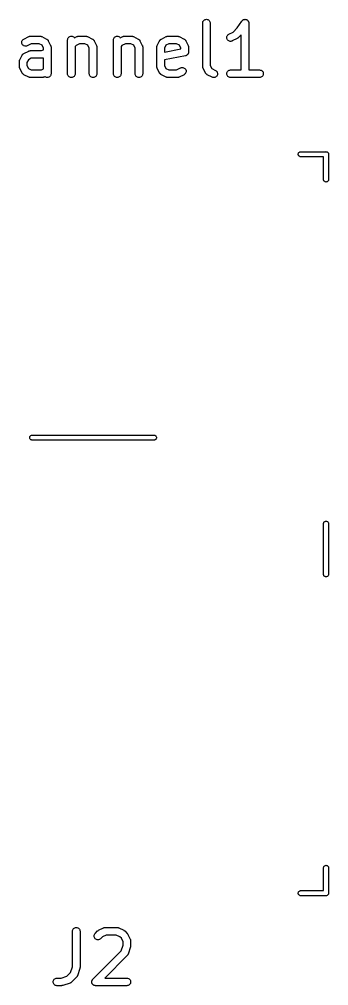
# Model space of a CAD drawing. Extents: x 1.7 to 15.2, y -6.8 to -1.3.
# Drawn here: x 2.693 to 2.933, y -6.803 to -6.052 of the extents above; entities that cross this region are included whole.
import ezdxf

# ---------------------------------------------------------------- set-up
doc = ezdxf.new("R2010")
doc.units = 0
doc.header["$MEASUREMENT"] = 0
doc.layers.add('BLACK', color=7, linetype='CONTINUOUS')

msp = doc.modelspace()

# ---------------------------------------------------------------- linework, layer by layer
at = {"layer": 'BLACK', "linetype": 'CONTINUOUS'}
for p, q in [((2.83516, -6.05449), (2.83523, -6.05392)), ((2.83516, -6.05453), (2.83516, -6.05449)), ((2.83516, -6.08828), (2.83516, -6.05453)), ((2.83523, -6.05392), (2.8354, -6.05337)), ((2.8354, -6.05337), (2.83568, -6.05287)), ((2.83568, -6.05287), (2.83605, -6.05242)), ((2.83605, -6.05242), (2.8365, -6.05206)), ((2.8365, -6.05206), (2.83701, -6.0518)), ((2.83701, -6.0518), (2.83756, -6.05163)), ((2.83756, -6.05163), (2.83813, -6.05158)), ((2.83813, -6.05158), (2.83871, -6.05164)), ((2.83871, -6.05164), (2.83926, -6.05181)), ((2.83926, -6.05181), (2.83977, -6.05209)), ((2.83977, -6.05209), (2.84021, -6.05245)), ((2.84021, -6.05245), (2.84057, -6.0529)), ((2.84057, -6.0529), (2.84084, -6.05341)), ((2.84084, -6.05341), (2.84101, -6.05396)), ((2.84101, -6.05396), (2.84107, -6.05453)), ((2.84107, -6.05453), (2.84107, -6.08758)), ((2.85886, -6.06148), (2.86207, -6.05828)), ((2.86207, -6.05828), (2.86565, -6.0529)), ((2.86565, -6.0529), (2.86567, -6.05287)), ((2.86567, -6.05287), (2.86568, -6.05286)), ((2.86567, -6.05287), (2.86567, -6.05287)), ((2.86567, -6.05287), (2.86567, -6.05287)), ((2.86568, -6.05286), (2.86586, -6.05265)), ((2.86586, -6.05265), (2.86604, -6.05242)), ((2.86604, -6.05242), (2.86605, -6.05242)), ((2.86605, -6.05242), (2.86627, -6.05224)), ((2.86605, -6.05242), (2.86605, -6.05242)), ((2.86627, -6.05224), (2.86649, -6.05206)), ((2.86649, -6.05206), (2.8665, -6.05206)), ((2.8665, -6.05206), (2.86676, -6.05193)), ((2.8665, -6.05206), (2.8665, -6.05206)), ((2.86676, -6.05193), (2.867, -6.0518)), ((2.867, -6.0518), (2.86701, -6.0518)), ((2.86701, -6.0518), (2.86727, -6.05172)), ((2.86701, -6.0518), (2.86701, -6.0518)), ((2.86727, -6.05172), (2.86756, -6.05163)), ((2.86756, -6.05163), (2.86783, -6.05161)), ((2.86756, -6.05163), (2.86756, -6.05163)), ((2.86756, -6.05163), (2.86756, -6.05163)), ((2.86783, -6.05161), (2.86813, -6.05158)), ((2.86813, -6.05158), (2.86814, -6.05158)), ((2.86813, -6.05158), (2.86813, -6.05158)), ((2.86814, -6.05158), (2.86842, -6.05161)), ((2.86842, -6.05161), (2.8687, -6.05164)), ((2.8687, -6.05164), (2.86871, -6.05164)), ((2.86871, -6.05164), (2.86871, -6.05164)), ((2.86871, -6.05164), (2.86898, -6.05173)), ((2.86898, -6.05173), (2.86925, -6.05181)), ((2.86925, -6.05181), (2.86926, -6.05181)), ((2.86926, -6.05181), (2.86926, -6.05181)), ((2.86926, -6.05181), (2.86949, -6.05194)), ((2.86949, -6.05194), (2.86976, -6.05209)), ((2.86976, -6.05209), (2.86976, -6.05209)), ((2.86976, -6.05209), (2.86977, -6.05209)), ((2.86977, -6.05209), (2.86997, -6.05226)), ((2.86997, -6.05226), (2.87021, -6.05245)), ((2.87021, -6.05245), (2.87021, -6.05246)), ((2.87021, -6.05246), (2.87021, -6.05246)), ((2.87021, -6.05246), (2.87038, -6.05267)), ((2.87038, -6.05267), (2.87057, -6.0529)), ((2.87057, -6.0529), (2.87057, -6.0529)), ((2.87057, -6.0529), (2.87057, -6.0529)), ((2.87057, -6.0529), (2.8707, -6.05315)), ((2.8707, -6.05315), (2.87084, -6.05341)), ((2.87084, -6.05341), (2.87084, -6.05341)), ((2.87084, -6.05341), (2.87084, -6.05341)), ((2.87084, -6.05341), (2.87092, -6.05367)), ((2.87092, -6.05367), (2.87101, -6.05396)), ((2.87101, -6.05396), (2.87101, -6.05396)), ((2.87101, -6.05396), (2.87101, -6.05397)), ((2.87101, -6.05397), (2.87104, -6.05425)), ((2.87104, -6.05425), (2.87106, -6.05453)), ((2.87106, -6.05453), (2.87106, -6.09095)), ((2.69619, -6.06689), (2.69994, -6.06502)), ((2.69994, -6.06502), (2.69997, -6.065)), ((2.69997, -6.065), (2.70005, -6.06497)), ((2.70005, -6.06497), (2.70013, -6.06493)), ((2.70013, -6.06493), (2.70032, -6.06487)), ((2.70032, -6.06487), (2.70051, -6.0648)), ((2.70051, -6.0648), (2.7006, -6.06479)), ((2.7006, -6.06479), (2.70068, -6.06476)), ((2.70068, -6.06476), (2.70088, -6.06474)), ((2.70088, -6.06474), (2.70108, -6.06471)), ((2.70108, -6.06471), (2.70117, -6.06471)), ((2.70117, -6.06471), (2.70126, -6.06471)), ((2.70126, -6.06471), (2.70876, -6.06471)), ((2.70876, -6.06471), (2.7088, -6.06471)), ((2.7088, -6.06471), (2.70888, -6.06472)), ((2.70888, -6.06472), (2.70897, -6.06471)), ((2.70897, -6.06471), (2.70917, -6.06475)), ((2.70917, -6.06475), (2.70937, -6.06477)), ((2.70937, -6.06477), (2.70945, -6.0648)), ((2.70945, -6.0648), (2.70954, -6.06481)), ((2.70954, -6.06481), (2.70973, -6.06488)), ((2.70973, -6.06488), (2.70992, -6.06494)), ((2.70992, -6.06494), (2.70999, -6.06499)), ((2.70999, -6.06499), (2.71008, -6.06502)), ((2.71008, -6.06502), (2.71383, -6.06689)), ((2.73069, -6.06599), (2.73106, -6.06555)), ((2.73106, -6.06555), (2.73151, -6.06519)), ((2.73151, -6.06519), (2.73202, -6.06492)), ((2.73202, -6.06492), (2.73257, -6.06476)), ((2.73257, -6.06476), (2.73315, -6.06471)), ((2.73315, -6.06471), (2.73372, -6.06477)), ((2.73372, -6.06477), (2.73427, -6.06494)), ((2.73427, -6.06494), (2.73478, -6.06521)), ((2.73478, -6.06521), (2.73522, -6.06558)), ((2.73522, -6.06558), (2.73554, -6.06596)), ((2.73554, -6.06596), (2.73743, -6.06502)), ((2.73743, -6.06502), (2.73747, -6.065)), ((2.73747, -6.065), (2.73755, -6.06497)), ((2.73755, -6.06497), (2.73763, -6.06493)), ((2.73763, -6.06493), (2.73782, -6.06487)), ((2.73782, -6.06487), (2.73801, -6.0648)), ((2.73801, -6.0648), (2.73809, -6.06479)), ((2.73809, -6.06479), (2.73818, -6.06476)), ((2.73818, -6.06476), (2.73838, -6.06474)), ((2.73838, -6.06474), (2.73858, -6.06471)), ((2.73858, -6.06471), (2.73866, -6.06471)), ((2.73866, -6.06471), (2.73875, -6.06471)), ((2.73875, -6.06471), (2.74438, -6.06471)), ((2.74438, -6.06471), (2.74442, -6.06471)), ((2.74442, -6.06471), (2.7445, -6.06472)), ((2.7445, -6.06472), (2.74459, -6.06471)), ((2.74459, -6.06471), (2.74479, -6.06475)), ((2.74479, -6.06475), (2.74499, -6.06477)), ((2.74499, -6.06477), (2.74507, -6.0648)), ((2.74507, -6.0648), (2.74516, -6.06481)), ((2.74516, -6.06481), (2.74535, -6.06488)), ((2.74535, -6.06488), (2.74554, -6.06494)), ((2.74554, -6.06494), (2.74562, -6.06499)), ((2.74562, -6.06499), (2.7457, -6.06502)), ((2.7457, -6.06502), (2.74945, -6.06689)), ((2.76631, -6.06599), (2.76668, -6.06555)), ((2.76668, -6.06555), (2.76713, -6.06519)), ((2.76713, -6.06519), (2.76764, -6.06492)), ((2.76764, -6.06492), (2.76819, -6.06476)), ((2.76819, -6.06476), (2.76877, -6.06471)), ((2.76877, -6.06471), (2.76934, -6.06477)), ((2.76934, -6.06477), (2.76989, -6.06494)), ((2.76989, -6.06494), (2.7704, -6.06521)), ((2.7704, -6.06521), (2.77084, -6.06558)), ((2.77084, -6.06558), (2.77116, -6.06596)), ((2.77116, -6.06596), (2.77305, -6.06502)), ((2.77305, -6.06502), (2.77309, -6.065)), ((2.77309, -6.065), (2.77317, -6.06497)), ((2.77317, -6.06497), (2.77325, -6.06493)), ((2.77325, -6.06493), (2.77344, -6.06487)), ((2.77344, -6.06487), (2.77363, -6.0648)), ((2.77363, -6.0648), (2.77372, -6.06479)), ((2.77372, -6.06479), (2.7738, -6.06476)), ((2.7738, -6.06476), (2.774, -6.06474)), ((2.774, -6.06474), (2.7742, -6.06471)), ((2.7742, -6.06471), (2.77429, -6.06471)), ((2.77429, -6.06471), (2.77437, -6.06471)), ((2.77437, -6.06471), (2.78, -6.06471)), ((2.78, -6.06471), (2.78004, -6.06471)), ((2.78004, -6.06471), (2.78012, -6.06472)), ((2.78012, -6.06472), (2.78021, -6.06471)), ((2.78021, -6.06471), (2.78041, -6.06475)), ((2.78041, -6.06475), (2.78061, -6.06477)), ((2.78061, -6.06477), (2.78069, -6.0648)), ((2.78069, -6.0648), (2.78078, -6.06481)), ((2.78078, -6.06481), (2.78097, -6.06488)), ((2.78097, -6.06488), (2.78116, -6.06494)), ((2.78116, -6.06494), (2.78124, -6.06499)), ((2.78124, -6.06499), (2.78132, -6.06502)), ((2.78132, -6.06502), (2.78507, -6.06689)), ((2.80305, -6.06689), (2.8068, -6.06502)), ((2.8068, -6.06502), (2.80683, -6.065)), ((2.80683, -6.065), (2.80692, -6.06497)), ((2.80692, -6.06497), (2.80699, -6.06493)), ((2.80699, -6.06493), (2.80719, -6.06487)), ((2.80719, -6.06487), (2.80738, -6.0648)), ((2.80738, -6.0648), (2.80746, -6.06479)), ((2.80746, -6.06479), (2.80754, -6.06476)), ((2.80754, -6.06476), (2.80775, -6.06474)), ((2.80775, -6.06474), (2.80794, -6.06471)), ((2.80794, -6.06471), (2.80803, -6.06471)), ((2.80803, -6.06471), (2.80812, -6.06471)), ((2.80812, -6.06471), (2.81562, -6.06471)), ((2.81562, -6.06471), (2.81566, -6.06471)), ((2.81566, -6.06471), (2.81574, -6.06472)), ((2.81574, -6.06472), (2.81583, -6.06471)), ((2.81583, -6.06471), (2.81603, -6.06475)), ((2.81603, -6.06475), (2.81623, -6.06477)), ((2.81623, -6.06477), (2.81631, -6.0648)), ((2.81631, -6.0648), (2.8164, -6.06481)), ((2.8164, -6.06481), (2.81659, -6.06488)), ((2.81659, -6.06488), (2.81678, -6.06494)), ((2.81678, -6.06494), (2.81686, -6.06499)), ((2.81686, -6.06499), (2.81694, -6.06502)), ((2.81694, -6.06502), (2.82069, -6.06689)), ((2.85392, -6.06598), (2.85393, -6.0654)), ((2.85393, -6.0654), (2.85406, -6.06484)), ((2.85406, -6.06484), (2.8543, -6.06431)), ((2.8543, -6.06431), (2.85463, -6.06384)), ((2.85463, -6.06384), (2.85505, -6.06345)), ((2.85505, -6.06345), (2.85554, -6.06314)), ((2.85554, -6.06314), (2.85886, -6.06148)), ((2.86516, -6.06354), (2.8627, -6.066)), ((2.86516, -6.09095), (2.86516, -6.06354)), ((2.69456, -6.06973), (2.69458, -6.06915)), ((2.69465, -6.0703), (2.69456, -6.06973)), ((2.69458, -6.06915), (2.69471, -6.06859)), ((2.69486, -6.07083), (2.69465, -6.0703)), ((2.69471, -6.06859), (2.69495, -6.06806)), ((2.69516, -6.07132), (2.69486, -6.07083)), ((2.69495, -6.06806), (2.69528, -6.06759)), ((2.69555, -6.07175), (2.69516, -6.07132)), ((2.69528, -6.06759), (2.6957, -6.0672)), ((2.69602, -6.07208), (2.69555, -6.07175)), ((2.6957, -6.0672), (2.69619, -6.06689)), ((2.69654, -6.07232), (2.69602, -6.07208)), ((2.6971, -6.07246), (2.69654, -6.07232)), ((2.69768, -6.07248), (2.6971, -6.07246)), ((2.69825, -6.07239), (2.69768, -6.07248)), ((2.69879, -6.07219), (2.69825, -6.07239)), ((2.69883, -6.07217), (2.69879, -6.07219)), ((2.70195, -6.07061), (2.69883, -6.07217)), ((2.70806, -6.07061), (2.70195, -6.07061)), ((2.7103, -6.07173), (2.70806, -6.07061)), ((2.71143, -6.07398), (2.7103, -6.07173)), ((2.71383, -6.06689), (2.71386, -6.06691)), ((2.71386, -6.06691), (2.71392, -6.06695)), ((2.71392, -6.06695), (2.71397, -6.06697)), ((2.71397, -6.06697), (2.71416, -6.0671)), ((2.71416, -6.0671), (2.71435, -6.06722)), ((2.71435, -6.06722), (2.71439, -6.06727)), ((2.71439, -6.06727), (2.71444, -6.06731)), ((2.71444, -6.06731), (2.7146, -6.06747)), ((2.7146, -6.06747), (2.71476, -6.06763)), ((2.71476, -6.06763), (2.7148, -6.06768)), ((2.7148, -6.06768), (2.71484, -6.06772)), ((2.71484, -6.06772), (2.71496, -6.06791)), ((2.71496, -6.06791), (2.71509, -6.0681)), ((2.71509, -6.0681), (2.71511, -6.06816)), ((2.71511, -6.06816), (2.71515, -6.06821)), ((2.71515, -6.06821), (2.71702, -6.07196)), ((2.71702, -6.07196), (2.71704, -6.072)), ((2.71704, -6.072), (2.71707, -6.07208)), ((2.71707, -6.07208), (2.71711, -6.07216)), ((2.71711, -6.07216), (2.71717, -6.07235)), ((2.71717, -6.07235), (2.71724, -6.07254)), ((2.71724, -6.07254), (2.71725, -6.07263)), ((2.71725, -6.07263), (2.71728, -6.07271)), ((2.71728, -6.07271), (2.7173, -6.07291)), ((2.7173, -6.07291), (2.71733, -6.07311)), ((2.71733, -6.07311), (2.71732, -6.0732)), ((2.71732, -6.0732), (2.71733, -6.07328)), ((2.71733, -6.07328), (2.71733, -6.0939)), ((2.73017, -6.06762), (2.73024, -6.06704)), ((2.73017, -6.06766), (2.73017, -6.06762)), ((2.73017, -6.0939), (2.73017, -6.06766)), ((2.73024, -6.06704), (2.73041, -6.06649)), ((2.73041, -6.06649), (2.73069, -6.06599)), ((2.73675, -6.07196), (2.73608, -6.07263)), ((2.73608, -6.07263), (2.73608, -6.0939)), ((2.73945, -6.07061), (2.73675, -6.07196)), ((2.74368, -6.07061), (2.73945, -6.07061)), ((2.74592, -6.07173), (2.74368, -6.07061)), ((2.74705, -6.07398), (2.74592, -6.07173)), ((2.74945, -6.06689), (2.74948, -6.06691)), ((2.74948, -6.06691), (2.74954, -6.06695)), ((2.74954, -6.06695), (2.74959, -6.06697)), ((2.74959, -6.06697), (2.74978, -6.0671)), ((2.74978, -6.0671), (2.74997, -6.06722)), ((2.74997, -6.06722), (2.75001, -6.06727)), ((2.75001, -6.06727), (2.75006, -6.06731)), ((2.75006, -6.06731), (2.75022, -6.06747)), ((2.75022, -6.06747), (2.75038, -6.06763)), ((2.75038, -6.06763), (2.75042, -6.06768)), ((2.75042, -6.06768), (2.75046, -6.06772)), ((2.75046, -6.06772), (2.75058, -6.06791)), ((2.75058, -6.06791), (2.75071, -6.0681)), ((2.75071, -6.0681), (2.75073, -6.06816)), ((2.75073, -6.06816), (2.75077, -6.06821)), ((2.75077, -6.06821), (2.75264, -6.07196)), ((2.75264, -6.07196), (2.75266, -6.072)), ((2.75266, -6.072), (2.75269, -6.07208)), ((2.75269, -6.07208), (2.75273, -6.07216)), ((2.75273, -6.07216), (2.75279, -6.07235)), ((2.75279, -6.07235), (2.75286, -6.07254)), ((2.75286, -6.07254), (2.75287, -6.07263)), ((2.75287, -6.07263), (2.7529, -6.07271)), ((2.7529, -6.07271), (2.75292, -6.07291)), ((2.75292, -6.07291), (2.75295, -6.07311)), ((2.75295, -6.07311), (2.75294, -6.0732)), ((2.75294, -6.0732), (2.75295, -6.07328)), ((2.75295, -6.07328), (2.75295, -6.0939)), ((2.76579, -6.06766), (2.7658, -6.06762)), ((2.76579, -6.0939), (2.76579, -6.06766)), ((2.7658, -6.06762), (2.76586, -6.06704)), ((2.76586, -6.06704), (2.76603, -6.06649)), ((2.76603, -6.06649), (2.76631, -6.06599)), ((2.77237, -6.07196), (2.7717, -6.07263)), ((2.7717, -6.07263), (2.7717, -6.0939)), ((2.77507, -6.07061), (2.77237, -6.07196)), ((2.7793, -6.07061), (2.77507, -6.07061)), ((2.78154, -6.07173), (2.7793, -6.07061)), ((2.78267, -6.07398), (2.78154, -6.07173)), ((2.78507, -6.06689), (2.7851, -6.06691)), ((2.7851, -6.06691), (2.78516, -6.06695)), ((2.78516, -6.06695), (2.78521, -6.06697)), ((2.78521, -6.06697), (2.7854, -6.0671)), ((2.7854, -6.0671), (2.78559, -6.06722)), ((2.78559, -6.06722), (2.78563, -6.06727)), ((2.78563, -6.06727), (2.78568, -6.06731)), ((2.78568, -6.06731), (2.78584, -6.06747)), ((2.78584, -6.06747), (2.786, -6.06763)), ((2.786, -6.06763), (2.78604, -6.06768)), ((2.78604, -6.06768), (2.78608, -6.06772)), ((2.78608, -6.06772), (2.7862, -6.06791)), ((2.7862, -6.06791), (2.78633, -6.0681)), ((2.78633, -6.0681), (2.78635, -6.06816)), ((2.78635, -6.06816), (2.78639, -6.06821)), ((2.78639, -6.06821), (2.78826, -6.07196)), ((2.78826, -6.07196), (2.78828, -6.072)), ((2.78828, -6.072), (2.78831, -6.07208)), ((2.78831, -6.07208), (2.78835, -6.07216)), ((2.78835, -6.07216), (2.78841, -6.07235)), ((2.78841, -6.07235), (2.78848, -6.07254)), ((2.78848, -6.07254), (2.78849, -6.07263)), ((2.78849, -6.07263), (2.78852, -6.07271)), ((2.78852, -6.07271), (2.78854, -6.07291)), ((2.78854, -6.07291), (2.78857, -6.07311)), ((2.78857, -6.07311), (2.78856, -6.0732)), ((2.78856, -6.0732), (2.78857, -6.07328)), ((2.78857, -6.07328), (2.78857, -6.0939)), ((2.79954, -6.07324), (2.79955, -6.07315)), ((2.79954, -6.07328), (2.79954, -6.07324)), ((2.79954, -6.08828), (2.79954, -6.07328)), ((2.79955, -6.07307), (2.79958, -6.07287)), ((2.79955, -6.07315), (2.79955, -6.07307)), ((2.79958, -6.07287), (2.79961, -6.07267)), ((2.79961, -6.07267), (2.79963, -6.07259)), ((2.79963, -6.07259), (2.79965, -6.0725)), ((2.79965, -6.0725), (2.79972, -6.07231)), ((2.79972, -6.07231), (2.79978, -6.07212)), ((2.79978, -6.07212), (2.79982, -6.07204)), ((2.79982, -6.07204), (2.79985, -6.07196)), ((2.79985, -6.07196), (2.80173, -6.06821)), ((2.80173, -6.06821), (2.80175, -6.06818)), ((2.80175, -6.06818), (2.80178, -6.06812)), ((2.80178, -6.06812), (2.80181, -6.06806)), ((2.80181, -6.06806), (2.80194, -6.06788)), ((2.80194, -6.06788), (2.80206, -6.06769)), ((2.80206, -6.06769), (2.8021, -6.06765)), ((2.8021, -6.06765), (2.80214, -6.06759)), ((2.80214, -6.06759), (2.8023, -6.06744)), ((2.8023, -6.06744), (2.80246, -6.06728)), ((2.80246, -6.06728), (2.80251, -6.06724)), ((2.80251, -6.06724), (2.80256, -6.0672)), ((2.80256, -6.0672), (2.80275, -6.06708)), ((2.80275, -6.06708), (2.80294, -6.06695)), ((2.80294, -6.06695), (2.80299, -6.06693)), ((2.80299, -6.06693), (2.80305, -6.06689)), ((2.80657, -6.07173), (2.80545, -6.07398)), ((2.80881, -6.07061), (2.80657, -6.07173)), ((2.81492, -6.07061), (2.80881, -6.07061)), ((2.81717, -6.07173), (2.81492, -6.07061)), ((2.81829, -6.07398), (2.81717, -6.07173)), ((2.82069, -6.06689), (2.82072, -6.06691)), ((2.82072, -6.06691), (2.82078, -6.06695)), ((2.82078, -6.06695), (2.82084, -6.06697)), ((2.82084, -6.06697), (2.82102, -6.0671)), ((2.82102, -6.0671), (2.82121, -6.06722)), ((2.82121, -6.06722), (2.82125, -6.06727)), ((2.82125, -6.06727), (2.8213, -6.06731)), ((2.8213, -6.06731), (2.82146, -6.06747)), ((2.82146, -6.06747), (2.82162, -6.06763)), ((2.82162, -6.06763), (2.82166, -6.06768)), ((2.82166, -6.06768), (2.8217, -6.06772)), ((2.8217, -6.06772), (2.82182, -6.06791)), ((2.82182, -6.06791), (2.82195, -6.0681)), ((2.82195, -6.0681), (2.82197, -6.06816)), ((2.82197, -6.06816), (2.82201, -6.06821)), ((2.82201, -6.06821), (2.82388, -6.07196)), ((2.82388, -6.07196), (2.8239, -6.072)), ((2.8239, -6.072), (2.82393, -6.07208)), ((2.82393, -6.07208), (2.82397, -6.07216)), ((2.82397, -6.07216), (2.82403, -6.07235)), ((2.82403, -6.07235), (2.8241, -6.07254)), ((2.8241, -6.07254), (2.82411, -6.07263)), ((2.82411, -6.07263), (2.82414, -6.07271)), ((2.82414, -6.07271), (2.82416, -6.07291)), ((2.82416, -6.07291), (2.82419, -6.07311)), ((2.82419, -6.07311), (2.82419, -6.0732)), ((2.82419, -6.0732), (2.82419, -6.07328)), ((2.82419, -6.07328), (2.82419, -6.07703)), ((2.85401, -6.06655), (2.85392, -6.06598)), ((2.85421, -6.06709), (2.85401, -6.06655)), ((2.85451, -6.06758), (2.85421, -6.06709)), ((2.85491, -6.068), (2.85451, -6.06758)), ((2.85537, -6.06833), (2.85491, -6.068)), ((2.8559, -6.06857), (2.85537, -6.06833)), ((2.85646, -6.06871), (2.8559, -6.06857)), ((2.85703, -6.06873), (2.85646, -6.06871)), ((2.8576, -6.06864), (2.85703, -6.06873)), ((2.85815, -6.06844), (2.8576, -6.06864)), ((2.85818, -6.06842), (2.85815, -6.06844)), ((2.86193, -6.06655), (2.85818, -6.06842)), ((2.86207, -6.06646), (2.86193, -6.06655)), ((2.86222, -6.06638), (2.86207, -6.06646)), ((2.86232, -6.06631), (2.86222, -6.06638)), ((2.86242, -6.06624), (2.86232, -6.06631)), ((2.86254, -6.06613), (2.86242, -6.06624)), ((2.86267, -6.06603), (2.86254, -6.06613)), ((2.8627, -6.066), (2.86267, -6.06603)), ((2.69299, -6.08321), (2.69487, -6.07946)), ((2.69487, -6.07946), (2.69488, -6.07942)), ((2.69488, -6.07942), (2.69492, -6.07937)), ((2.69492, -6.07937), (2.69495, -6.07931)), ((2.69495, -6.07931), (2.69508, -6.07913)), ((2.69508, -6.07913), (2.6952, -6.07894)), ((2.6952, -6.07894), (2.69524, -6.07889)), ((2.69524, -6.07889), (2.69528, -6.07884)), ((2.69528, -6.07884), (2.69544, -6.07869)), ((2.69544, -6.07869), (2.6956, -6.07853)), ((2.6956, -6.07853), (2.69565, -6.07849)), ((2.69565, -6.07849), (2.6957, -6.07845)), ((2.6957, -6.07845), (2.69589, -6.07833)), ((2.69589, -6.07833), (2.69607, -6.0782)), ((2.69607, -6.0782), (2.69613, -6.07817)), ((2.69613, -6.07817), (2.69619, -6.07814)), ((2.69619, -6.07814), (2.69994, -6.07627)), ((2.69994, -6.07627), (2.69997, -6.07625)), ((2.69997, -6.07625), (2.70005, -6.07622)), ((2.70005, -6.07622), (2.70013, -6.07618)), ((2.70013, -6.07618), (2.70032, -6.07612)), ((2.70032, -6.07612), (2.70051, -6.07605)), ((2.70051, -6.07605), (2.7006, -6.07604)), ((2.7006, -6.07604), (2.70068, -6.07601)), ((2.70068, -6.07601), (2.70088, -6.07599)), ((2.70088, -6.07599), (2.70108, -6.07596)), ((2.70108, -6.07596), (2.70117, -6.07596)), ((2.70117, -6.07596), (2.70126, -6.07595)), ((2.70126, -6.07595), (2.70993, -6.07595)), ((2.70993, -6.07595), (2.71143, -6.07521)), ((2.71143, -6.07521), (2.71143, -6.07398)), ((2.74705, -6.0939), (2.74705, -6.07398)), ((2.78267, -6.0939), (2.78267, -6.07398)), ((2.80545, -6.07398), (2.80545, -6.07718)), ((2.80545, -6.07718), (2.81829, -6.07461)), ((2.82182, -6.07993), (2.80545, -6.0832)), ((2.81829, -6.07461), (2.81829, -6.07398)), ((2.82208, -6.07985), (2.82182, -6.07993)), ((2.82235, -6.07977), (2.82208, -6.07985)), ((2.82236, -6.07976), (2.82235, -6.07977)), ((2.82237, -6.07976), (2.82236, -6.07976)), ((2.82261, -6.07963), (2.82237, -6.07976)), ((2.82286, -6.0795), (2.82261, -6.07963)), ((2.82287, -6.07949), (2.82286, -6.0795)), ((2.82288, -6.07949), (2.82287, -6.07949)), ((2.82309, -6.07931), (2.82288, -6.07949)), ((2.82331, -6.07914), (2.82309, -6.07931)), ((2.82332, -6.07913), (2.82331, -6.07914)), ((2.82333, -6.07912), (2.82332, -6.07913)), ((2.8235, -6.07891), (2.82333, -6.07912)), ((2.82368, -6.0787), (2.8235, -6.07891)), ((2.82369, -6.07868), (2.82368, -6.07869)), ((2.82368, -6.07869), (2.82368, -6.0787)), ((2.82382, -6.07844), (2.82369, -6.07868)), ((2.82396, -6.0782), (2.82382, -6.07844)), ((2.82397, -6.07817), (2.82396, -6.07818)), ((2.82396, -6.07818), (2.82396, -6.0782)), ((2.82405, -6.07791), (2.82397, -6.07817)), ((2.82413, -6.07765), (2.82405, -6.07791)), ((2.82416, -6.07735), (2.82413, -6.07762)), ((2.82413, -6.07762), (2.82413, -6.07763)), ((2.82413, -6.07763), (2.82413, -6.07765)), ((2.82419, -6.07707), (2.82416, -6.07735)), ((2.82419, -6.07703), (2.82419, -6.07705)), ((2.82419, -6.07705), (2.82419, -6.07705)), ((2.82419, -6.07705), (2.82419, -6.07705)), ((2.82419, -6.07705), (2.82419, -6.07707)), ((2.69268, -6.08449), (2.69269, -6.0844)), ((2.69268, -6.08453), (2.69268, -6.08449)), ((2.69268, -6.08828), (2.69268, -6.08453)), ((2.69269, -6.08837), (2.69268, -6.08828)), ((2.69268, -6.08845), (2.69269, -6.08837)), ((2.69269, -6.08432), (2.69272, -6.08412)), ((2.69269, -6.0844), (2.69269, -6.08432)), ((2.69272, -6.08412), (2.69274, -6.08392)), ((2.69274, -6.08392), (2.69277, -6.08383)), ((2.69277, -6.08383), (2.69278, -6.08375)), ((2.69278, -6.08375), (2.69286, -6.08356)), ((2.69286, -6.08356), (2.69292, -6.08337)), ((2.69292, -6.08337), (2.69296, -6.08329)), ((2.69296, -6.08329), (2.69299, -6.08321)), ((2.69971, -6.08298), (2.69858, -6.08523)), ((2.69858, -6.08523), (2.69858, -6.08758)), ((2.69858, -6.08758), (2.69971, -6.08983)), ((2.70195, -6.08186), (2.69971, -6.08298)), ((2.71063, -6.08186), (2.70195, -6.08186)), ((2.71072, -6.08185), (2.71063, -6.08186)), ((2.7108, -6.08185), (2.71072, -6.08185)), ((2.711, -6.08182), (2.7108, -6.08185)), ((2.7112, -6.0818), (2.711, -6.08182)), ((2.71129, -6.08178), (2.7112, -6.0818)), ((2.71137, -6.08176), (2.71129, -6.08178)), ((2.71143, -6.08174), (2.71137, -6.08176)), ((2.71143, -6.09021), (2.71143, -6.08174)), ((2.79955, -6.08837), (2.79954, -6.08828)), ((2.79955, -6.08845), (2.79955, -6.08837)), ((2.80545, -6.0832), (2.80545, -6.08758)), ((2.80545, -6.08758), (2.80657, -6.08983)), ((2.83517, -6.08837), (2.83516, -6.08828)), ((2.83517, -6.08845), (2.83517, -6.08837)), ((2.84107, -6.08758), (2.84219, -6.08983)), ((2.69272, -6.08865), (2.69268, -6.08845)), ((2.69274, -6.08885), (2.69272, -6.08865)), ((2.69276, -6.08894), (2.69274, -6.08885)), ((2.69277, -6.08902), (2.69276, -6.08894)), ((2.69284, -6.08921), (2.69277, -6.08902)), ((2.6929, -6.08941), (2.69284, -6.08921)), ((2.69294, -6.08948), (2.6929, -6.08941)), ((2.69297, -6.08956), (2.69294, -6.08948)), ((2.69299, -6.0896), (2.69297, -6.08956)), ((2.69487, -6.09335), (2.69299, -6.0896)), ((2.6949, -6.0934), (2.69487, -6.09335)), ((2.69492, -6.09346), (2.6949, -6.0934)), ((2.69505, -6.09365), (2.69492, -6.09346)), ((2.69517, -6.09384), (2.69505, -6.09365)), ((2.69522, -6.09388), (2.69517, -6.09384)), ((2.69525, -6.09394), (2.69522, -6.09388)), ((2.69541, -6.09409), (2.69525, -6.09394)), ((2.69557, -6.09426), (2.69541, -6.09409)), ((2.69562, -6.09429), (2.69557, -6.09426)), ((2.69567, -6.09434), (2.69562, -6.09429)), ((2.69585, -6.09446), (2.69567, -6.09434)), ((2.69604, -6.09459), (2.69585, -6.09446)), ((2.6961, -6.09462), (2.69604, -6.09459)), ((2.69615, -6.09465), (2.6961, -6.09462)), ((2.69619, -6.09467), (2.69615, -6.09465)), ((2.69994, -6.09655), (2.69619, -6.09467)), ((2.69971, -6.08983), (2.70195, -6.09095)), ((2.70195, -6.09095), (2.70993, -6.09095)), ((2.70993, -6.09095), (2.71143, -6.09021)), ((2.71682, -6.09557), (2.71645, -6.09601)), ((2.71709, -6.09507), (2.71682, -6.09557)), ((2.71727, -6.09452), (2.71709, -6.09507)), ((2.71733, -6.09395), (2.71727, -6.09452)), ((2.71733, -6.0939), (2.71733, -6.09395)), ((2.73023, -6.09448), (2.73017, -6.0939)), ((2.7304, -6.09503), (2.73023, -6.09448)), ((2.73067, -6.09554), (2.7304, -6.09503)), ((2.73103, -6.09599), (2.73067, -6.09554)), ((2.73556, -6.09557), (2.73519, -6.09601)), ((2.73584, -6.09507), (2.73556, -6.09557)), ((2.73602, -6.09452), (2.73584, -6.09507)), ((2.73608, -6.09395), (2.73602, -6.09452)), ((2.73608, -6.0939), (2.73608, -6.09395)), ((2.7471, -6.09448), (2.74705, -6.0939)), ((2.74727, -6.09503), (2.7471, -6.09448)), ((2.74754, -6.09554), (2.74727, -6.09503)), ((2.7479, -6.09599), (2.74754, -6.09554)), ((2.75244, -6.09557), (2.75207, -6.09601)), ((2.75271, -6.09507), (2.75244, -6.09557)), ((2.75289, -6.09452), (2.75271, -6.09507)), ((2.75295, -6.09395), (2.75289, -6.09452)), ((2.75295, -6.0939), (2.75295, -6.09395)), ((2.76585, -6.09448), (2.76579, -6.0939)), ((2.76602, -6.09503), (2.76585, -6.09448)), ((2.76629, -6.09554), (2.76602, -6.09503)), ((2.76665, -6.09599), (2.76629, -6.09554)), ((2.77118, -6.09557), (2.77081, -6.09601)), ((2.77146, -6.09507), (2.77118, -6.09557)), ((2.77164, -6.09452), (2.77146, -6.09507)), ((2.7717, -6.09395), (2.77164, -6.09452)), ((2.7717, -6.0939), (2.7717, -6.09395)), ((2.78272, -6.09448), (2.78267, -6.0939)), ((2.78289, -6.09503), (2.78272, -6.09448)), ((2.78316, -6.09554), (2.78289, -6.09503)), ((2.78353, -6.09599), (2.78316, -6.09554)), ((2.78806, -6.09557), (2.78769, -6.09601)), ((2.78833, -6.09507), (2.78806, -6.09557)), ((2.78851, -6.09452), (2.78833, -6.09507)), ((2.78857, -6.09395), (2.78851, -6.09452)), ((2.78857, -6.0939), (2.78857, -6.09395)), ((2.79958, -6.08865), (2.79955, -6.08845)), ((2.7996, -6.08885), (2.79958, -6.08865)), ((2.79962, -6.08894), (2.7996, -6.08885)), ((2.79964, -6.08902), (2.79962, -6.08894)), ((2.79971, -6.08921), (2.79964, -6.08902)), ((2.79976, -6.08941), (2.79971, -6.08921)), ((2.7998, -6.08948), (2.79976, -6.08941)), ((2.79983, -6.08956), (2.7998, -6.08948)), ((2.79985, -6.0896), (2.79983, -6.08956)), ((2.80173, -6.09335), (2.79985, -6.0896)), ((2.80176, -6.0934), (2.80173, -6.09335)), ((2.80179, -6.09346), (2.80176, -6.0934)), ((2.80191, -6.09365), (2.80179, -6.09346)), ((2.80203, -6.09384), (2.80191, -6.09365)), ((2.80208, -6.09388), (2.80203, -6.09384)), ((2.80211, -6.09394), (2.80208, -6.09388)), ((2.80228, -6.09409), (2.80211, -6.09394)), ((2.80243, -6.09426), (2.80228, -6.09409)), ((2.80248, -6.09429), (2.80243, -6.09426)), ((2.80253, -6.09434), (2.80248, -6.09429)), ((2.80272, -6.09446), (2.80253, -6.09434)), ((2.8029, -6.09459), (2.80272, -6.09446)), ((2.80296, -6.09462), (2.8029, -6.09459)), ((2.80301, -6.09465), (2.80296, -6.09462)), ((2.80305, -6.09467), (2.80301, -6.09465)), ((2.8068, -6.09655), (2.80305, -6.09467)), ((2.80657, -6.08983), (2.80881, -6.09095)), ((2.80881, -6.09095), (2.81492, -6.09095)), ((2.81492, -6.09095), (2.81805, -6.08939)), ((2.82069, -6.09467), (2.81694, -6.09655)), ((2.81805, -6.08939), (2.81808, -6.08937)), ((2.81808, -6.08937), (2.81862, -6.08917)), ((2.81862, -6.08917), (2.81919, -6.08908)), ((2.81919, -6.08908), (2.81977, -6.0891)), ((2.81977, -6.0891), (2.82033, -6.08924)), ((2.82033, -6.08924), (2.82085, -6.08948)), ((2.82117, -6.09436), (2.82069, -6.09467)), ((2.82085, -6.08948), (2.82132, -6.08982)), ((2.82159, -6.09397), (2.82117, -6.09436)), ((2.82132, -6.08982), (2.82171, -6.09024)), ((2.82193, -6.0935), (2.82159, -6.09397)), ((2.82171, -6.09024), (2.82202, -6.09073)), ((2.82216, -6.09297), (2.82193, -6.0935)), ((2.82202, -6.09073), (2.82222, -6.09127)), ((2.82229, -6.09241), (2.82216, -6.09297)), ((2.82222, -6.09127), (2.82231, -6.09184)), ((2.82231, -6.09184), (2.82229, -6.09241)), ((2.8352, -6.08865), (2.83517, -6.08845)), ((2.83522, -6.08885), (2.8352, -6.08865)), ((2.83524, -6.08894), (2.83522, -6.08885)), ((2.83526, -6.08902), (2.83524, -6.08894)), ((2.83533, -6.08921), (2.83526, -6.08902)), ((2.83538, -6.08941), (2.83533, -6.08921)), ((2.83542, -6.08948), (2.83538, -6.08941)), ((2.83545, -6.08956), (2.83542, -6.08948)), ((2.83547, -6.0896), (2.83545, -6.08956)), ((2.83735, -6.09335), (2.83547, -6.0896)), ((2.83738, -6.0934), (2.83735, -6.09335)), ((2.83741, -6.09346), (2.83738, -6.0934)), ((2.83753, -6.09365), (2.83741, -6.09346)), ((2.83765, -6.09384), (2.83753, -6.09365)), ((2.8377, -6.09388), (2.83765, -6.09384)), ((2.83773, -6.09394), (2.8377, -6.09388)), ((2.8379, -6.09409), (2.83773, -6.09394)), ((2.83805, -6.09426), (2.8379, -6.09409)), ((2.8381, -6.09429), (2.83805, -6.09426)), ((2.83815, -6.09434), (2.8381, -6.09429)), ((2.83834, -6.09446), (2.83815, -6.09434)), ((2.83852, -6.09459), (2.83834, -6.09446)), ((2.83858, -6.09462), (2.83852, -6.09459)), ((2.83863, -6.09465), (2.83858, -6.09462)), ((2.83867, -6.09467), (2.83863, -6.09465)), ((2.84242, -6.09655), (2.83867, -6.09467)), ((2.84219, -6.08983), (2.84506, -6.09126)), ((2.84506, -6.09126), (2.8451, -6.09128)), ((2.8451, -6.09128), (2.84558, -6.0916)), ((2.84558, -6.0916), (2.84599, -6.092)), ((2.84606, -6.09573), (2.84566, -6.09615)), ((2.84599, -6.092), (2.84632, -6.09247)), ((2.84637, -6.09524), (2.84606, -6.09573)), ((2.84632, -6.09247), (2.84655, -6.093)), ((2.84658, -6.09471), (2.84637, -6.09524)), ((2.84655, -6.093), (2.84667, -6.09356)), ((2.84668, -6.09414), (2.84658, -6.09471)), ((2.84667, -6.09356), (2.84668, -6.09414)), ((2.85391, -6.09388), (2.85397, -6.09331)), ((2.85396, -6.09446), (2.85391, -6.09388)), ((2.85412, -6.09501), (2.85396, -6.09446)), ((2.85397, -6.09331), (2.85414, -6.09276)), ((2.85439, -6.09552), (2.85412, -6.09501)), ((2.85414, -6.09276), (2.85441, -6.09225)), ((2.85475, -6.09597), (2.85439, -6.09552)), ((2.85441, -6.09225), (2.85478, -6.09181)), ((2.85478, -6.09181), (2.85523, -6.09145)), ((2.85523, -6.09145), (2.85574, -6.09117)), ((2.85574, -6.09117), (2.85629, -6.09101)), ((2.85629, -6.09101), (2.85686, -6.09095)), ((2.85686, -6.09095), (2.86516, -6.09095)), ((2.87106, -6.09095), (2.87936, -6.09095)), ((2.87936, -6.09095), (2.8794, -6.09095)), ((2.8794, -6.09095), (2.87997, -6.09102)), ((2.87997, -6.09102), (2.88052, -6.09119)), ((2.88052, -6.09119), (2.88103, -6.09147)), ((2.88103, -6.09147), (2.88147, -6.09184)), ((2.88181, -6.09556), (2.88144, -6.096)), ((2.88147, -6.09184), (2.88183, -6.09229)), ((2.88208, -6.09505), (2.88181, -6.09556)), ((2.88183, -6.09229), (2.8821, -6.0928)), ((2.88225, -6.0945), (2.88208, -6.09505)), ((2.8821, -6.0928), (2.88226, -6.09335)), ((2.88231, -6.09393), (2.88225, -6.0945)), ((2.88226, -6.09335), (2.88231, -6.09393)), ((2.70002, -6.09658), (2.69994, -6.09655)), ((2.70009, -6.09662), (2.70002, -6.09658)), ((2.70028, -6.09668), (2.70009, -6.09662)), ((2.70047, -6.09675), (2.70028, -6.09668)), ((2.70056, -6.09677), (2.70047, -6.09675)), ((2.70064, -6.09679), (2.70056, -6.09677)), ((2.70084, -6.09682), (2.70064, -6.09679)), ((2.70104, -6.09685), (2.70084, -6.09682)), ((2.70113, -6.09685), (2.70104, -6.09685)), ((2.70121, -6.09686), (2.70113, -6.09685)), ((2.70126, -6.09686), (2.70121, -6.09686)), ((2.71063, -6.09686), (2.70126, -6.09686)), ((2.71072, -6.09685), (2.71063, -6.09686)), ((2.7108, -6.09685), (2.71072, -6.09685)), ((2.711, -6.09682), (2.7108, -6.09685)), ((2.7112, -6.0968), (2.711, -6.09682)), ((2.71129, -6.09678), (2.7112, -6.0968)), ((2.71137, -6.09676), (2.71129, -6.09678)), ((2.71156, -6.09669), (2.71137, -6.09676)), ((2.71176, -6.09663), (2.71156, -6.09669)), ((2.71183, -6.09659), (2.71176, -6.09663)), ((2.71191, -6.09656), (2.71183, -6.09659)), ((2.71195, -6.09655), (2.71191, -6.09656)), ((2.71258, -6.09623), (2.71195, -6.09655)), ((2.71273, -6.09635), (2.71258, -6.09623)), ((2.71324, -6.09663), (2.71273, -6.09635)), ((2.71379, -6.0968), (2.71324, -6.09663)), ((2.71436, -6.09686), (2.71379, -6.0968)), ((2.71493, -6.09681), (2.71436, -6.09686)), ((2.71549, -6.09664), (2.71493, -6.09681)), ((2.716, -6.09638), (2.71549, -6.09664)), ((2.71645, -6.09601), (2.716, -6.09638)), ((2.73148, -6.09635), (2.73103, -6.09599)), ((2.73198, -6.09663), (2.73148, -6.09635)), ((2.73253, -6.0968), (2.73198, -6.09663)), ((2.73311, -6.09686), (2.73253, -6.0968)), ((2.73368, -6.09681), (2.73311, -6.09686)), ((2.73423, -6.09664), (2.73368, -6.09681)), ((2.73474, -6.09638), (2.73423, -6.09664)), ((2.73519, -6.09601), (2.73474, -6.09638)), ((2.74835, -6.09635), (2.7479, -6.09599)), ((2.74886, -6.09663), (2.74835, -6.09635)), ((2.74941, -6.0968), (2.74886, -6.09663)), ((2.74998, -6.09686), (2.74941, -6.0968)), ((2.75055, -6.09681), (2.74998, -6.09686)), ((2.75111, -6.09664), (2.75055, -6.09681)), ((2.75162, -6.09638), (2.75111, -6.09664)), ((2.75207, -6.09601), (2.75162, -6.09638)), ((2.7671, -6.09635), (2.76665, -6.09599)), ((2.7676, -6.09663), (2.7671, -6.09635)), ((2.76815, -6.0968), (2.7676, -6.09663)), ((2.76873, -6.09686), (2.76815, -6.0968)), ((2.7693, -6.09681), (2.76873, -6.09686)), ((2.76985, -6.09664), (2.7693, -6.09681)), ((2.77036, -6.09638), (2.76985, -6.09664)), ((2.77081, -6.09601), (2.77036, -6.09638)), ((2.78397, -6.09635), (2.78353, -6.09599)), ((2.78448, -6.09663), (2.78397, -6.09635)), ((2.78503, -6.0968), (2.78448, -6.09663)), ((2.7856, -6.09686), (2.78503, -6.0968)), ((2.78617, -6.09681), (2.7856, -6.09686)), ((2.78673, -6.09664), (2.78617, -6.09681)), ((2.78724, -6.09638), (2.78673, -6.09664)), ((2.78769, -6.09601), (2.78724, -6.09638)), ((2.80688, -6.09658), (2.8068, -6.09655)), ((2.80695, -6.09662), (2.80688, -6.09658)), ((2.80715, -6.09668), (2.80695, -6.09662)), ((2.80734, -6.09675), (2.80715, -6.09668)), ((2.80742, -6.09677), (2.80734, -6.09675)), ((2.8075, -6.09679), (2.80742, -6.09677)), ((2.8077, -6.09682), (2.8075, -6.09679)), ((2.8079, -6.09685), (2.8077, -6.09682)), ((2.80799, -6.09685), (2.8079, -6.09685)), ((2.80808, -6.09686), (2.80799, -6.09685)), ((2.80812, -6.09686), (2.80808, -6.09686)), ((2.81562, -6.09686), (2.80812, -6.09686)), ((2.8157, -6.09685), (2.81562, -6.09686)), ((2.81579, -6.09685), (2.8157, -6.09685)), ((2.81599, -6.09682), (2.81579, -6.09685)), ((2.81619, -6.0968), (2.81599, -6.09682)), ((2.81627, -6.09678), (2.81619, -6.0968)), ((2.81636, -6.09676), (2.81627, -6.09678)), ((2.81655, -6.09669), (2.81636, -6.09676)), ((2.81674, -6.09663), (2.81655, -6.09669)), ((2.81682, -6.09659), (2.81674, -6.09663)), ((2.8169, -6.09656), (2.81682, -6.09659)), ((2.81694, -6.09655), (2.8169, -6.09656)), ((2.84296, -6.09675), (2.84242, -6.09655)), ((2.84352, -6.09685), (2.84296, -6.09675)), ((2.8441, -6.09684), (2.84352, -6.09685)), ((2.84466, -6.09671), (2.8441, -6.09684)), ((2.84519, -6.09648), (2.84466, -6.09671)), ((2.84566, -6.09615), (2.84519, -6.09648)), ((2.85519, -6.09634), (2.85475, -6.09597)), ((2.8557, -6.09662), (2.85519, -6.09634)), ((2.85625, -6.09679), (2.8557, -6.09662)), ((2.85682, -6.09686), (2.85625, -6.09679)), ((2.85686, -6.09686), (2.85682, -6.09686)), ((2.87936, -6.09686), (2.85686, -6.09686)), ((2.87993, -6.0968), (2.87936, -6.09686)), ((2.88048, -6.09663), (2.87993, -6.0968)), ((2.88099, -6.09636), (2.88048, -6.09663)), ((2.88144, -6.096), (2.88099, -6.09636)), ((2.90948, -6.1561), (2.90959, -6.15573)), ((2.90959, -6.15573), (2.90977, -6.15539)), ((2.90977, -6.15539), (2.91002, -6.15509)), ((2.91002, -6.15509), (2.91032, -6.15484)), ((2.91032, -6.15484), (2.91066, -6.15466)), ((2.91066, -6.15466), (2.91103, -6.15455)), ((2.91103, -6.15455), (2.91132, -6.15452)), ((2.91132, -6.15452), (2.93101, -6.15452)), ((2.93101, -6.15452), (2.9311, -6.15451)), ((2.9311, -6.15451), (2.9312, -6.15452)), ((2.9312, -6.15452), (2.93149, -6.15455)), ((2.93149, -6.15455), (2.93186, -6.15466)), ((2.93186, -6.15466), (2.9322, -6.15484)), ((2.9322, -6.15484), (2.9325, -6.15509)), ((2.9325, -6.15509), (2.93275, -6.15539)), ((2.93275, -6.15539), (2.93293, -6.15573)), ((2.93293, -6.15573), (2.93304, -6.1561)), ((2.90944, -6.15649), (2.90948, -6.1561)), ((2.90948, -6.15687), (2.90944, -6.15649)), ((2.90959, -6.15725), (2.90948, -6.15687)), ((2.90977, -6.15759), (2.90959, -6.15725)), ((2.91002, -6.15789), (2.90977, -6.15759)), ((2.91032, -6.15813), (2.91002, -6.15789)), ((2.91066, -6.15832), (2.91032, -6.15813)), ((2.91103, -6.15843), (2.91066, -6.15832)), ((2.91132, -6.15846), (2.91103, -6.15843)), ((2.92913, -6.15846), (2.91132, -6.15846)), ((2.92913, -6.17627), (2.92913, -6.15846)), ((2.93304, -6.1561), (2.93308, -6.15649)), ((2.93308, -6.15649), (2.93307, -6.15658)), ((2.93307, -6.15658), (2.93307, -6.17627)), ((2.92916, -6.17656), (2.92913, -6.17627)), ((2.92927, -6.17693), (2.92916, -6.17656)), ((2.92946, -6.17727), (2.92927, -6.17693)), ((2.9297, -6.17757), (2.92946, -6.17727)), ((2.93, -6.17782), (2.9297, -6.17757)), ((2.93035, -6.178), (2.93, -6.17782)), ((2.93072, -6.17811), (2.93035, -6.178)), ((2.9311, -6.17815), (2.93072, -6.17811)), ((2.93149, -6.17811), (2.9311, -6.17815)), ((2.93186, -6.178), (2.93149, -6.17811)), ((2.9322, -6.17782), (2.93186, -6.178)), ((2.9325, -6.17757), (2.9322, -6.17782)), ((2.93275, -6.17727), (2.9325, -6.17757)), ((2.93293, -6.17693), (2.93275, -6.17727)), ((2.93304, -6.17656), (2.93293, -6.17693)), ((2.93307, -6.17627), (2.93304, -6.17656)), ((2.70078, -6.37696), (2.70082, -6.37657)), ((2.70082, -6.37735), (2.70078, -6.37696)), ((2.70082, -6.37657), (2.70093, -6.3762)), ((2.70093, -6.37772), (2.70082, -6.37735)), ((2.70093, -6.3762), (2.70111, -6.37586)), ((2.70111, -6.37806), (2.70093, -6.37772)), ((2.70111, -6.37586), (2.70136, -6.37556)), ((2.70136, -6.37836), (2.70111, -6.37806)), ((2.70136, -6.37556), (2.70166, -6.37532)), ((2.70166, -6.37861), (2.70136, -6.37836)), ((2.70166, -6.37532), (2.702, -6.37513)), ((2.702, -6.37879), (2.70166, -6.37861)), ((2.702, -6.37513), (2.70237, -6.37502)), ((2.70237, -6.3789), (2.702, -6.37879)), ((2.70237, -6.37502), (2.70266, -6.37499)), ((2.70266, -6.37893), (2.70237, -6.3789)), ((2.70266, -6.37499), (2.79734, -6.37499)), ((2.79734, -6.37893), (2.70266, -6.37893)), ((2.79734, -6.37499), (2.79763, -6.37502)), ((2.79763, -6.3789), (2.79734, -6.37893)), ((2.79763, -6.37502), (2.798, -6.37513)), ((2.798, -6.37879), (2.79763, -6.3789)), ((2.798, -6.37513), (2.79834, -6.37532)), ((2.79834, -6.37861), (2.798, -6.37879)), ((2.79834, -6.37532), (2.79864, -6.37556)), ((2.79864, -6.37836), (2.79834, -6.37861)), ((2.79864, -6.37556), (2.79889, -6.37586)), ((2.79889, -6.37806), (2.79864, -6.37836)), ((2.79889, -6.37586), (2.79907, -6.3762)), ((2.79907, -6.37772), (2.79889, -6.37806)), ((2.79907, -6.3762), (2.79918, -6.37657)), ((2.79918, -6.37735), (2.79907, -6.37772)), ((2.79918, -6.37657), (2.79922, -6.37696)), ((2.79922, -6.37696), (2.79918, -6.37735)), ((2.92913, -6.44379), (2.92916, -6.4435)), ((2.92913, -6.48336), (2.92913, -6.44379)), ((2.92916, -6.4435), (2.92927, -6.44313)), ((2.92927, -6.44313), (2.92946, -6.44279)), ((2.92946, -6.44279), (2.9297, -6.44249)), ((2.9297, -6.44249), (2.93, -6.44225)), ((2.93, -6.44225), (2.93035, -6.44206)), ((2.93035, -6.44206), (2.93072, -6.44195)), ((2.93072, -6.44195), (2.9311, -6.44191)), ((2.9311, -6.44191), (2.93149, -6.44195)), ((2.93149, -6.44195), (2.93186, -6.44206)), ((2.93186, -6.44206), (2.9322, -6.44225)), ((2.9322, -6.44225), (2.9325, -6.44249)), ((2.9325, -6.44249), (2.93275, -6.44279)), ((2.93275, -6.44279), (2.93293, -6.44313)), ((2.93293, -6.44313), (2.93304, -6.4435)), ((2.93304, -6.4435), (2.93307, -6.44379)), ((2.93307, -6.44379), (2.93307, -6.48336)), ((2.92916, -6.48365), (2.92913, -6.48336)), ((2.92927, -6.48402), (2.92916, -6.48365)), ((2.92946, -6.48436), (2.92927, -6.48402)), ((2.9297, -6.48466), (2.92946, -6.48436)), ((2.93, -6.4849), (2.9297, -6.48466)), ((2.93035, -6.48509), (2.93, -6.4849)), ((2.93072, -6.4852), (2.93035, -6.48509)), ((2.9311, -6.48524), (2.93072, -6.4852)), ((2.93149, -6.4852), (2.9311, -6.48524)), ((2.93186, -6.48509), (2.93149, -6.4852)), ((2.9322, -6.4849), (2.93186, -6.48509)), ((2.9325, -6.48466), (2.9322, -6.4849)), ((2.93275, -6.48436), (2.9325, -6.48466)), ((2.93293, -6.48402), (2.93275, -6.48436)), ((2.93304, -6.48365), (2.93293, -6.48402)), ((2.93307, -6.48336), (2.93304, -6.48365)), ((2.92913, -6.71151), (2.92916, -6.71122)), ((2.92913, -6.72932), (2.92913, -6.71151)), ((2.92916, -6.71122), (2.92927, -6.71085)), ((2.92927, -6.71085), (2.92946, -6.71051)), ((2.92946, -6.71051), (2.9297, -6.71021)), ((2.9297, -6.71021), (2.93, -6.70996)), ((2.93, -6.70996), (2.93035, -6.70978)), ((2.93035, -6.70978), (2.93072, -6.70967)), ((2.93072, -6.70967), (2.9311, -6.70963)), ((2.9311, -6.70963), (2.93149, -6.70967)), ((2.93149, -6.70967), (2.93186, -6.70978)), ((2.93186, -6.70978), (2.9322, -6.70996)), ((2.9322, -6.70996), (2.9325, -6.71021)), ((2.9325, -6.71021), (2.93275, -6.71051)), ((2.93275, -6.71051), (2.93293, -6.71085)), ((2.93293, -6.71085), (2.93304, -6.71122)), ((2.93304, -6.71122), (2.93307, -6.71151)), ((2.93307, -6.71151), (2.93307, -6.73119)), ((2.90944, -6.73129), (2.90948, -6.73091)), ((2.90948, -6.73168), (2.90944, -6.73129)), ((2.90948, -6.73091), (2.90959, -6.73053)), ((2.90959, -6.73205), (2.90948, -6.73168)), ((2.90959, -6.73053), (2.90977, -6.73019)), ((2.90977, -6.73239), (2.90959, -6.73205)), ((2.90977, -6.73019), (2.91002, -6.72989)), ((2.91002, -6.73269), (2.90977, -6.73239)), ((2.91002, -6.72989), (2.91032, -6.72965)), ((2.91032, -6.73294), (2.91002, -6.73269)), ((2.91032, -6.72965), (2.91066, -6.72946)), ((2.91066, -6.73312), (2.91032, -6.73294)), ((2.91066, -6.72946), (2.91103, -6.72935)), ((2.91103, -6.73323), (2.91066, -6.73312)), ((2.91103, -6.72935), (2.91132, -6.72932)), ((2.91132, -6.73326), (2.91103, -6.73323)), ((2.91132, -6.72932), (2.92913, -6.72932)), ((2.93101, -6.73326), (2.91132, -6.73326)), ((2.9311, -6.73327), (2.93101, -6.73326)), ((2.9312, -6.73326), (2.9311, -6.73327)), ((2.93149, -6.73323), (2.9312, -6.73326)), ((2.93186, -6.73312), (2.93149, -6.73323)), ((2.9322, -6.73294), (2.93186, -6.73312)), ((2.9325, -6.73269), (2.9322, -6.73294)), ((2.93275, -6.73239), (2.9325, -6.73269)), ((2.93293, -6.73205), (2.93275, -6.73239)), ((2.93304, -6.73168), (2.93293, -6.73205)), ((2.93308, -6.73129), (2.93304, -6.73168)), ((2.93307, -6.73119), (2.93308, -6.73129)), ((2.73392, -6.76087), (2.73399, -6.7603)), ((2.73392, -6.76091), (2.73392, -6.76087)), ((2.73392, -6.78855), (2.73392, -6.76091)), ((2.73399, -6.7603), (2.73416, -6.75975)), ((2.73416, -6.75975), (2.73444, -6.75924)), ((2.73444, -6.75924), (2.73481, -6.7588)), ((2.73481, -6.7588), (2.73526, -6.75844)), ((2.73526, -6.75844), (2.73577, -6.75817)), ((2.73577, -6.75817), (2.73632, -6.75801)), ((2.73632, -6.75801), (2.7369, -6.75796)), ((2.7369, -6.75796), (2.73747, -6.75802)), ((2.73747, -6.75802), (2.73802, -6.75819)), ((2.73802, -6.75819), (2.73853, -6.75846)), ((2.73853, -6.75846), (2.73897, -6.75883)), ((2.73897, -6.75883), (2.73934, -6.75928)), ((2.73934, -6.75928), (2.73961, -6.75979)), ((2.73961, -6.75979), (2.73977, -6.76034)), ((2.73977, -6.76034), (2.73983, -6.76091)), ((2.73983, -6.76091), (2.73983, -6.78903)), ((2.7508, -6.76465), (2.75086, -6.76408)), ((2.75085, -6.76523), (2.7508, -6.76465)), ((2.75086, -6.76408), (2.75102, -6.76353)), ((2.75102, -6.76353), (2.7513, -6.76302)), ((2.7513, -6.76302), (2.75166, -6.76257)), ((2.75166, -6.76257), (2.75354, -6.7607)), ((2.75354, -6.7607), (2.75357, -6.76067)), ((2.75357, -6.76067), (2.7537, -6.76057)), ((2.7537, -6.76057), (2.75382, -6.76045)), ((2.75382, -6.76045), (2.75392, -6.76039)), ((2.75392, -6.76039), (2.75402, -6.76031)), ((2.75402, -6.76031), (2.75416, -6.76023)), ((2.75416, -6.76023), (2.7543, -6.76015)), ((2.7543, -6.76015), (2.75805, -6.75827)), ((2.76007, -6.76387), (2.75737, -6.76521)), ((2.75805, -6.75827), (2.75809, -6.75825)), ((2.75809, -6.75825), (2.75817, -6.75822)), ((2.75817, -6.75822), (2.75825, -6.75818)), ((2.75825, -6.75818), (2.75844, -6.75812)), ((2.75844, -6.75812), (2.75863, -6.75805)), ((2.75863, -6.75805), (2.75872, -6.75804)), ((2.75872, -6.75804), (2.7588, -6.75802)), ((2.7588, -6.75802), (2.759, -6.758)), ((2.759, -6.758), (2.7592, -6.75796)), ((2.7592, -6.75796), (2.75929, -6.75797)), ((2.75929, -6.75797), (2.75937, -6.75796)), ((2.75937, -6.75796), (2.76875, -6.75796)), ((2.76805, -6.76387), (2.76007, -6.76387)), ((2.77075, -6.76521), (2.76805, -6.76387)), ((2.76875, -6.75796), (2.76879, -6.75796)), ((2.76879, -6.75796), (2.76888, -6.75797)), ((2.76888, -6.75797), (2.76896, -6.75797)), ((2.76896, -6.75797), (2.76916, -6.758)), ((2.76916, -6.758), (2.76936, -6.75802)), ((2.76936, -6.75802), (2.76944, -6.75805)), ((2.76944, -6.75805), (2.76953, -6.75807)), ((2.76953, -6.75807), (2.76972, -6.75814)), ((2.76972, -6.75814), (2.76991, -6.7582)), ((2.76991, -6.7582), (2.76999, -6.75824)), ((2.76999, -6.75824), (2.77007, -6.75827)), ((2.77007, -6.75827), (2.77382, -6.76015)), ((2.77382, -6.76015), (2.77385, -6.76017)), ((2.77385, -6.76017), (2.77399, -6.76026)), ((2.77399, -6.76026), (2.77414, -6.76033)), ((2.77414, -6.76033), (2.77423, -6.76041)), ((2.77423, -6.76041), (2.77434, -6.76048)), ((2.77434, -6.76048), (2.77446, -6.76059)), ((2.77446, -6.76059), (2.77459, -6.7607)), ((2.77459, -6.7607), (2.77646, -6.76257)), ((2.77646, -6.76257), (2.77649, -6.7626)), ((2.77649, -6.7626), (2.77659, -6.76273)), ((2.77659, -6.76273), (2.77671, -6.76285)), ((2.77671, -6.76285), (2.77677, -6.76296)), ((2.77677, -6.76296), (2.77685, -6.76305)), ((2.77685, -6.76305), (2.77692, -6.7632)), ((2.77692, -6.7632), (2.77701, -6.76334)), ((2.77701, -6.76334), (2.77889, -6.76709)), ((2.75102, -6.76578), (2.75085, -6.76523)), ((2.75128, -6.76629), (2.75102, -6.76578)), ((2.75165, -6.76674), (2.75128, -6.76629)), ((2.75209, -6.7671), (2.75165, -6.76674)), ((2.7526, -6.76738), (2.75209, -6.7671)), ((2.75315, -6.76755), (2.7526, -6.76738)), ((2.75372, -6.76761), (2.75315, -6.76755)), ((2.75429, -6.76756), (2.75372, -6.76761)), ((2.75485, -6.7674), (2.75429, -6.76756)), ((2.75536, -6.76714), (2.75485, -6.7674)), ((2.75581, -6.76678), (2.75536, -6.76714)), ((2.75584, -6.76675), (2.75581, -6.76678)), ((2.75737, -6.76521), (2.75584, -6.76675)), ((2.77195, -6.76641), (2.77075, -6.76521)), ((2.77179, -6.77619), (2.77329, -6.77168)), ((2.77329, -6.76911), (2.77195, -6.76641)), ((2.77329, -6.77168), (2.77329, -6.76911)), ((2.77889, -6.76709), (2.77891, -6.76713)), ((2.77891, -6.76713), (2.77894, -6.76721)), ((2.77894, -6.76721), (2.77898, -6.76729)), ((2.77898, -6.76729), (2.77904, -6.76748)), ((2.77904, -6.76748), (2.7791, -6.76767)), ((2.7791, -6.76767), (2.77912, -6.76775)), ((2.77912, -6.76775), (2.77914, -6.76784)), ((2.77914, -6.76784), (2.77916, -6.76804)), ((2.77916, -6.76804), (2.77919, -6.76824)), ((2.7792, -6.7722), (2.77918, -6.77237)), ((2.77918, -6.77237), (2.77918, -6.77253)), ((2.77919, -6.76824), (2.77919, -6.76833)), ((2.77919, -6.76833), (2.7792, -6.76841)), ((2.7792, -6.76841), (2.7792, -6.77216)), ((2.7792, -6.77216), (2.7792, -6.7722)), ((2.74979, -6.79819), (2.77179, -6.77619)), ((2.77646, -6.77987), (2.759, -6.79733)), ((2.77651, -6.77981), (2.77646, -6.77987)), ((2.77658, -6.77975), (2.77651, -6.77981)), ((2.7767, -6.77958), (2.77658, -6.77975)), ((2.77683, -6.77943), (2.7767, -6.77958)), ((2.77687, -6.77935), (2.77683, -6.77943)), ((2.77692, -6.77928), (2.77687, -6.77935)), ((2.777, -6.7791), (2.77692, -6.77928)), ((2.7771, -6.77892), (2.777, -6.7791)), ((2.77712, -6.77884), (2.7771, -6.77892)), ((2.77716, -6.77876), (2.77712, -6.77884)), ((2.77717, -6.77872), (2.77716, -6.77876)), ((2.77905, -6.77309), (2.77717, -6.77872)), ((2.77908, -6.77293), (2.77905, -6.77309)), ((2.77913, -6.77278), (2.77908, -6.77293)), ((2.77915, -6.77265), (2.77913, -6.77278)), ((2.77918, -6.77253), (2.77915, -6.77265)), ((2.72966, -6.79583), (2.73242, -6.79306)), ((2.73242, -6.79306), (2.73392, -6.78855)), ((2.73968, -6.78997), (2.7378, -6.79559)), ((2.73971, -6.78981), (2.73968, -6.78997)), ((2.73976, -6.78965), (2.73971, -6.78981)), ((2.73978, -6.78953), (2.73976, -6.78965)), ((2.73981, -6.78941), (2.73978, -6.78953)), ((2.73983, -6.78908), (2.73981, -6.78924)), ((2.73981, -6.78924), (2.73981, -6.78941)), ((2.73983, -6.78903), (2.73983, -6.78908)), ((2.71893, -6.80026), (2.71899, -6.79969)), ((2.71898, -6.80084), (2.71893, -6.80026)), ((2.71914, -6.80139), (2.71898, -6.80084)), ((2.71899, -6.79969), (2.71916, -6.79914)), ((2.71941, -6.8019), (2.71914, -6.80139)), ((2.71916, -6.79914), (2.71943, -6.79863)), ((2.71977, -6.80235), (2.71941, -6.8019)), ((2.71943, -6.79863), (2.7198, -6.79819)), ((2.72021, -6.80272), (2.71977, -6.80235)), ((2.7198, -6.79819), (2.72024, -6.79782)), ((2.72024, -6.79782), (2.72075, -6.79755)), ((2.72075, -6.79755), (2.7213, -6.79739)), ((2.7213, -6.79739), (2.72188, -6.79733)), ((2.72188, -6.79733), (2.72515, -6.79733)), ((2.72515, -6.79733), (2.72966, -6.79583)), ((2.73219, -6.80121), (2.72656, -6.80308)), ((2.73227, -6.80117), (2.73219, -6.80121)), ((2.73235, -6.80115), (2.73227, -6.80117)), ((2.73253, -6.80106), (2.73235, -6.80115)), ((2.73271, -6.80097), (2.73253, -6.80106)), ((2.73278, -6.80092), (2.73271, -6.80097)), ((2.73286, -6.80088), (2.73278, -6.80092)), ((2.73302, -6.80076), (2.73286, -6.80088)), ((2.73318, -6.80064), (2.73302, -6.80076)), ((2.73324, -6.80058), (2.73318, -6.80064)), ((2.73331, -6.80052), (2.73324, -6.80058)), ((2.73334, -6.8005), (2.73331, -6.80052)), ((2.73709, -6.79675), (2.73334, -6.8005)), ((2.73714, -6.79668), (2.73709, -6.79675)), ((2.73721, -6.79662), (2.73714, -6.79668)), ((2.73733, -6.79646), (2.73721, -6.79662)), ((2.73746, -6.7963), (2.73733, -6.79646)), ((2.7375, -6.79622), (2.73746, -6.7963)), ((2.73755, -6.79615), (2.7375, -6.79622)), ((2.73763, -6.79597), (2.73755, -6.79615)), ((2.73773, -6.79579), (2.73763, -6.79597)), ((2.73775, -6.79571), (2.73773, -6.79579)), ((2.73779, -6.79563), (2.73775, -6.79571)), ((2.7378, -6.79559), (2.73779, -6.79563)), ((2.74892, -6.80026), (2.74895, -6.79998)), ((2.74892, -6.80027), (2.74892, -6.80026)), ((2.74895, -6.80055), (2.74892, -6.80027)), ((2.74892, -6.80027), (2.74892, -6.80027)), ((2.74895, -6.79998), (2.74898, -6.7997)), ((2.74897, -6.80084), (2.74895, -6.80055)), ((2.74898, -6.80084), (2.74897, -6.80084)), ((2.74898, -6.79969), (2.74907, -6.79942)), ((2.74898, -6.7997), (2.74898, -6.79969)), ((2.74898, -6.79969), (2.74898, -6.79969)), ((2.74898, -6.80085), (2.74898, -6.80084)), ((2.74906, -6.80112), (2.74898, -6.80085)), ((2.74914, -6.80139), (2.74906, -6.80112)), ((2.74907, -6.79942), (2.74915, -6.79915)), ((2.74914, -6.8014), (2.74914, -6.80139)), ((2.74914, -6.80139), (2.74914, -6.80139)), ((2.74928, -6.80166), (2.74914, -6.8014)), ((2.74915, -6.79914), (2.74929, -6.79889)), ((2.74915, -6.79915), (2.74915, -6.79914)), ((2.74915, -6.79914), (2.74915, -6.79914)), ((2.7494, -6.8019), (2.74928, -6.80166)), ((2.74929, -6.79889), (2.74942, -6.79864)), ((2.74941, -6.8019), (2.7494, -6.8019)), ((2.74941, -6.80191), (2.74941, -6.8019)), ((2.74959, -6.80213), (2.74941, -6.80191)), ((2.74942, -6.79864), (2.74943, -6.79863)), ((2.74942, -6.79864), (2.74942, -6.79864)), ((2.74943, -6.79863), (2.74961, -6.79841)), ((2.74977, -6.80235), (2.74959, -6.80213)), ((2.74961, -6.79841), (2.74979, -6.79819)), ((2.74977, -6.80236), (2.74977, -6.80235)), ((2.74977, -6.80235), (2.74977, -6.80235)), ((2.74999, -6.80254), (2.74977, -6.80236)), ((2.759, -6.79733), (2.77625, -6.79733)), ((2.77625, -6.79733), (2.77629, -6.79733)), ((2.77629, -6.79733), (2.77686, -6.79739)), ((2.77686, -6.79739), (2.77741, -6.79757)), ((2.77741, -6.79757), (2.77791, -6.79785)), ((2.77833, -6.80238), (2.77788, -6.80274)), ((2.77791, -6.79785), (2.77836, -6.79822)), ((2.77869, -6.80193), (2.77833, -6.80238)), ((2.77836, -6.79822), (2.77872, -6.79867)), ((2.77897, -6.80143), (2.77869, -6.80193)), ((2.77872, -6.79867), (2.77898, -6.79918)), ((2.77914, -6.80088), (2.77897, -6.80143)), ((2.77898, -6.79918), (2.77915, -6.79973)), ((2.7792, -6.8003), (2.77914, -6.80088)), ((2.77915, -6.79973), (2.7792, -6.8003)), ((2.72072, -6.803), (2.72021, -6.80272)), ((2.72126, -6.80317), (2.72072, -6.803)), ((2.72184, -6.80324), (2.72126, -6.80317)), ((2.72188, -6.80324), (2.72184, -6.80324)), ((2.72563, -6.80324), (2.72188, -6.80324)), ((2.72579, -6.80322), (2.72563, -6.80324)), ((2.72596, -6.80322), (2.72579, -6.80322)), ((2.72608, -6.80319), (2.72596, -6.80322)), ((2.7262, -6.80318), (2.72608, -6.80319)), ((2.72636, -6.80313), (2.7262, -6.80318)), ((2.72652, -6.8031), (2.72636, -6.80313)), ((2.72656, -6.80308), (2.72652, -6.8031)), ((2.75021, -6.80272), (2.74999, -6.80254)), ((2.75022, -6.80272), (2.75021, -6.80272)), ((2.75021, -6.80272), (2.75021, -6.80272)), ((2.75046, -6.80286), (2.75022, -6.80272)), ((2.75071, -6.803), (2.75046, -6.80286)), ((2.75072, -6.803), (2.75071, -6.803)), ((2.75099, -6.80309), (2.75072, -6.803)), ((2.75072, -6.803), (2.75072, -6.803)), ((2.75126, -6.80317), (2.75099, -6.80309)), ((2.75127, -6.80317), (2.75126, -6.80317)), ((2.75155, -6.8032), (2.75127, -6.80317)), ((2.75127, -6.80317), (2.75127, -6.80317)), ((2.75183, -6.80324), (2.75155, -6.8032)), ((2.75184, -6.80324), (2.75183, -6.80324)), ((2.75187, -6.80324), (2.75184, -6.80324)), ((2.75184, -6.80324), (2.75184, -6.80324)), ((2.75184, -6.80324), (2.75184, -6.80324)), ((2.77625, -6.80324), (2.75187, -6.80324)), ((2.77682, -6.80318), (2.77625, -6.80324)), ((2.77737, -6.80301), (2.77682, -6.80318)), ((2.77788, -6.80274), (2.77737, -6.80301))]:
    msp.add_line(p, q, dxfattribs=at)

doc.saveas('drawing.dxf')
